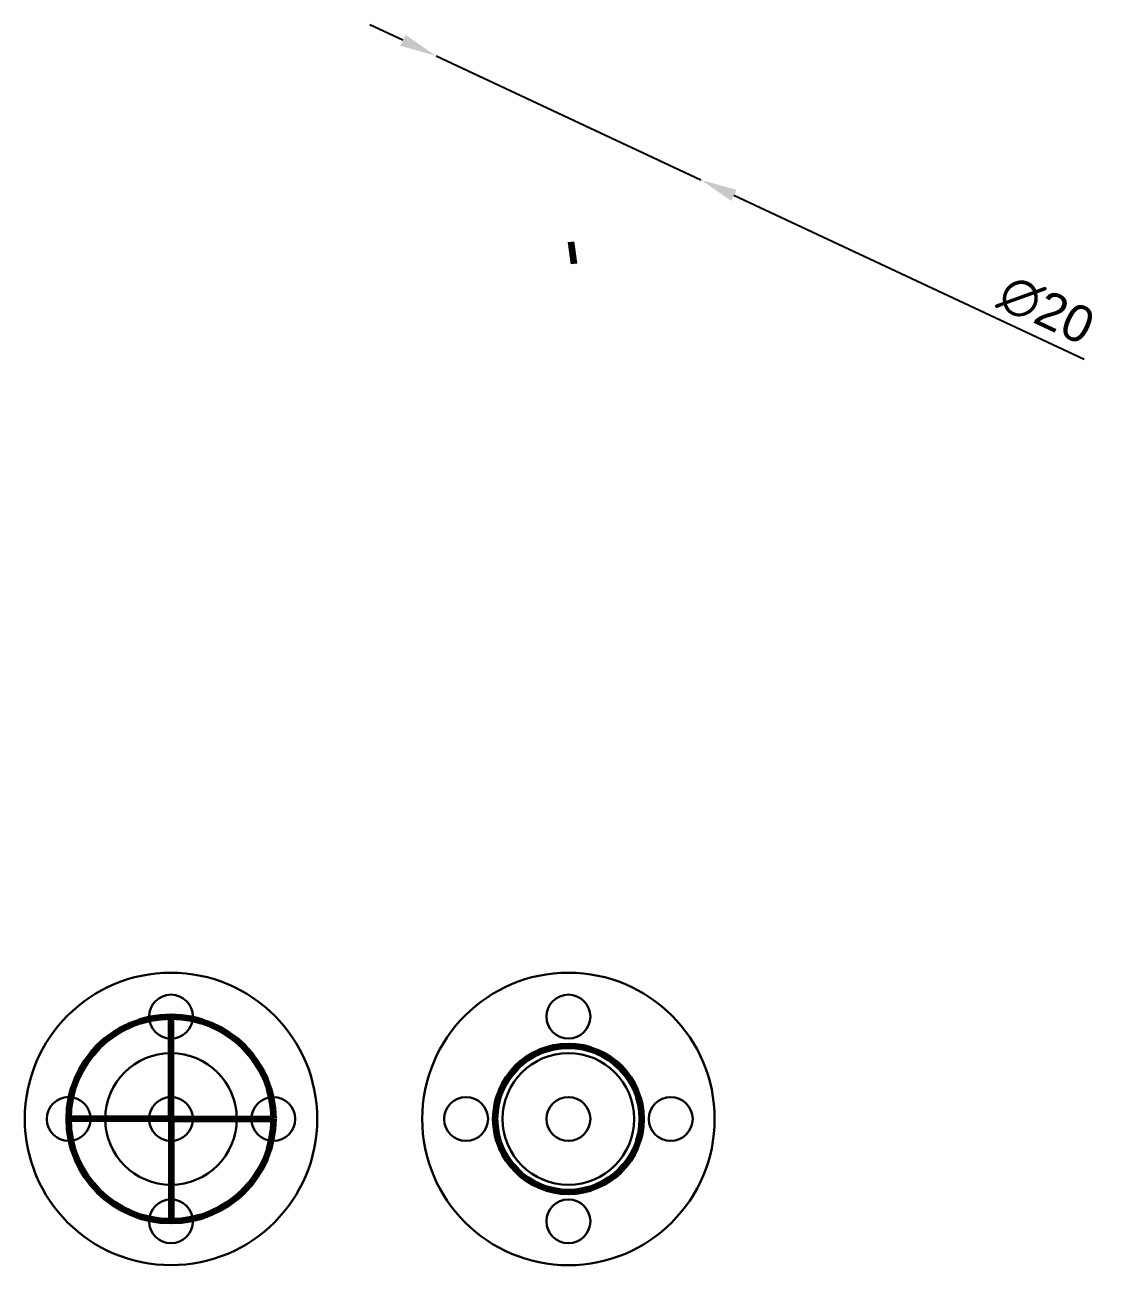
# Model space of a CAD drawing. Header units: millimetres. Extents: x 1469 to 3191, y 404 to 1558.
# Drawn here: x 2601.5 to 2675.3, y 817.7 to 902.5 of the extents above; entities that cross this region are included whole.
import ezdxf

# ---------------------------------------------------------------- set-up
doc = ezdxf.new("R2010")
doc.units = ezdxf.units.MM
for name, color, linetype, lineweight, plot in [('Contorno_1', 2, 'Continuous', 30, False), ('Contorno_2', 130, 'Continuous', 30, False), ('Cota', 90, 'Continuous', 100, False)]:
    doc.layers.add(name, color=color, linetype=linetype, lineweight=lineweight, plot=plot)
doc.styles.get("Standard").update_dxf_attribs({"font": 'arial.ttf'})
doc.dimstyles.new('ISO-25', dxfattribs={"dimtxt": 2.5, "dimasz": 2.5, "dimexe": 1.25, "dimexo": 0.625, "dimtad": 1, "dimtxsty": 'Standard', "dimcen": 2.5, "dimadec": 0, "dimazin": 0, "dimtfac": 1, "dimtmove": 0, "dimatfit": 3, "dimfxl": 1, "dimarcsym": 0})

# ---------------------------------------------------------------- blocks, each defined once
blk = doc.blocks.new('*D70')
at = {"layer": 'Cota', "color": 0, "lineweight": -2, "transparency": 16777216}
for p, q in [((2627.368, 901.437), (2625.104, 902.497)), ((2629.632, 900.376), (2647.744, 891.893)), ((2673.953, 879.617), (2650.008, 890.833))]:
    blk.add_line(p, q, dxfattribs=at)
at = {"layer": 'Cota', "color": 0, "transparency": 16777216}
for points in [[(2627.545, 901.814), (2627.191, 901.059), (2629.632, 900.376)], [(2650.184, 891.21), (2649.831, 890.455), (2647.744, 891.893)]]:
    blk.add_solid(points, dxfattribs=at)
at = {"layer": 'Defpoints', "color": 0, "transparency": 16777216}
for p in [(2629.632, 900.376, 51), (2647.744, 891.893, 51)]:
    blk.add_point(p, dxfattribs=at)
at = {"layer": 'Cota', "color": 0, "transparency": 16777216, "insert": (2671.374, 883.002), "char_height": 2.5, "attachment_point": 5, "rotation": 334.90235}
blk.add_mtext('∅20', dxfattribs=at)

msp = doc.modelspace()

# ---------------------------------------------------------------- linework, layer by layer
at = {"layer": 'Contorno_1', "extrusion": (-3.70579e-08, -1.3893e-06, 1)}
for centre, radius in [((2611.51, 827.677, -0.157), 10), ((2611.511, 834.677, -0.157), 1.5), ((2604.51, 827.678, -0.157), 1.5), ((2611.51, 827.677, -0.157), 1.5), ((2618.51, 827.677, -0.157), 1.5), ((2611.51, 820.677, -0.157), 1.5)]:
    msp.add_circle(centre, radius, dxfattribs=at)
at = {"layer": 'Contorno_2', "extrusion": (3.70579e-08, 1.3893e-06, -1)}
for centre, radius in [((-2638.688, 827.676, -5.843), 10), ((-2638.688, 834.676, -5.843), 1.5), ((-2638.688, 827.676, -2.843), 4.5), ((-2631.688, 827.676, -5.843), 1.5), ((-2638.688, 827.676, -5.843), 1.5), ((-2645.688, 827.675, -5.843), 1.5), ((-2638.687, 820.676, -5.843), 1.5)]:
    msp.add_circle(centre, radius, dxfattribs=at)
at = {"layer": 'Contorno_2', "extrusion": (-3.70579e-08, -1.3893e-06, 1)}
msp.add_circle((2611.51, 827.677, -0.157), 4.5, dxfattribs=at)
at = {"layer": 'Cota'}
for q in [(2638.879, 887.647, 47.844), (2639.073, 886.142, 47.844)]:
    msp.add_line((2639.073, 886.142, 50.844), q, dxfattribs=at)
at = {"layer": 'Cota', "extrusion": (-3.70579e-08, -1.3893e-06, 1)}
for q in [(2611.511, 834.677, -0.156), (2604.51, 827.678, -0.156), (2618.51, 827.677, -0.156), (2611.51, 820.677, -0.156)]:
    msp.add_line((2611.51, 827.677, -0.156), q, dxfattribs=at)
msp.add_circle((2611.51, 827.677, -0.157), 7, dxfattribs=at)
at = {"layer": 'Cota'}
msp.add_circle((2638.688, 827.676, 5.844), 5, dxfattribs=at)

# ---------------------------------------------------------------- dimensions: what is measured, and where the dimension line sits
dim = msp.add_diameter_dim_2p(p1=(2629.632, 900.376, 50.844), p2=(2647.744, 891.893, 50.844), dimstyle='ISO-25', dxfattribs=at)
dim.commit()
dim.dimension.update_dxf_attribs({"geometry": '*D70', "text_midpoint": (2670.538, 881.217, -0.156), "dimtype": 163})

doc.saveas('drawing.dxf')
